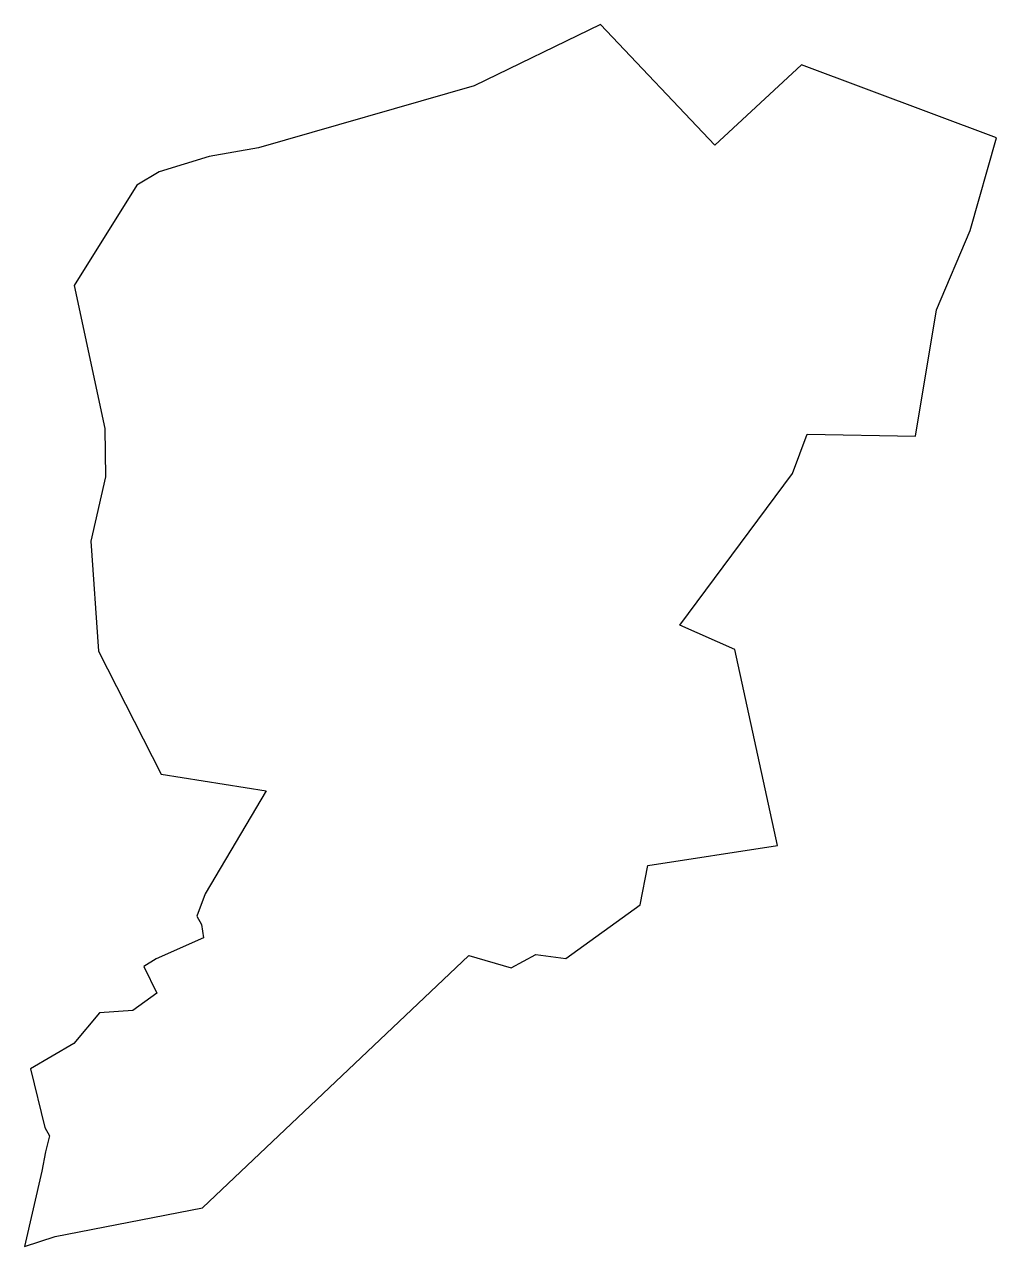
# Model space of a CAD drawing. Header units: metres. Extents: x 4644714 to 4645199, y 1943200 to 1943810.
import ezdxf

# ---------------------------------------------------------------- set-up
doc = ezdxf.new("R2010")
doc.units = ezdxf.units.M

msp = doc.modelspace()

# ---------------------------------------------------------------- linework, layer by layer
at = {"layer": 'LATRINIDAD_OPTIMIZED'}
msp.add_lwpolyline([(4645104.5991, 1943605.2232), (4645158.5876, 1943604.1067), (4645169.0678, 1943667.2428), (4645185.8572, 1943706.8296), (4645199.0137, 1943752.9914), (4645101.6111, 1943789.4433), (4645058.3789, 1943749.2939), (4645001.33, 1943809.58), (4644938.4144, 1943778.894), (4644830.7531, 1943748.0226), (4644806.1329, 1943743.6814), (4644781.269, 1943736.0798), (4644770.1258, 1943729.3843), (4644738.8606, 1943679.3494), (4644754.0381, 1943607.9447), (4644754.457, 1943583.9483), (4644747.0336, 1943551.7941), (4644750.8702, 1943496.9281), (4644782.1956, 1943435.4486), (4644834.543, 1943427.1576), (4644804.1794, 1943375.8911), (4644800.0272, 1943364.6607), (4644802.2519, 1943360.5695), (4644803.2654, 1943353.8167), (4644779.7108, 1943343.3697), (4644773.5666, 1943339.6178), (4644780.0142, 1943326.2962), (4644768.037, 1943317.6403), (4644751.3439, 1943316.4427), (4644738.6408, 1943301.2326), (4644716.944, 1943288.5922), (4644724.1642, 1943259.3178), (4644726.4204, 1943255.0913), (4644724.5194, 1943247.0422), (4644722.6626, 1943237.417), (4644713.9755, 1943199.8469), (4644729.2689, 1943204.8411), (4644802.896, 1943219.1262), (4644935.7019, 1943345.0157), (4644956.8369, 1943338.9074), (4644969.1887, 1943345.4977), (4644984.058, 1943343.5222), (4645021.17, 1943370.3615), (4645025.0065, 1943389.9901), (4645089.7427, 1943399.9638), (4645068.3688, 1943497.653), (4645040.9709, 1943509.8741), (4645097.2175, 1943585.5634)], close=True, dxfattribs=at)

doc.saveas('drawing.dxf')
